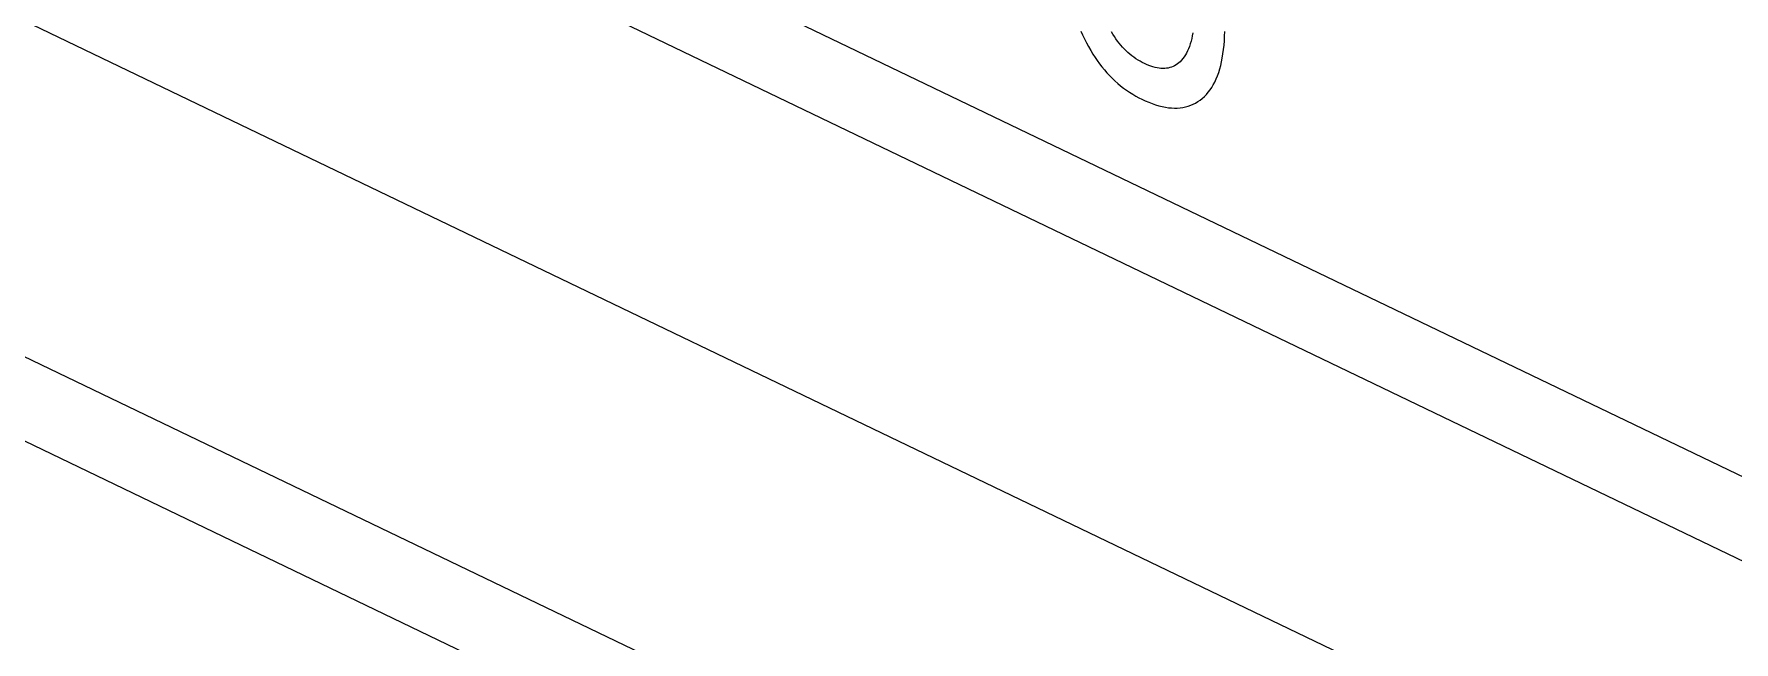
# Model space of a CAD drawing. Extents: x 0 to 420, y 0 to 297.
# Drawn here: x 197.14 to 204.38, y 116.53 to 119.11 of the extents above; entities that cross this region are included whole.
import ezdxf

# ---------------------------------------------------------------- set-up
doc = ezdxf.new("R2010")
doc.units = 0
doc.header["$LTSCALE"] = 23.1
doc.layers.add('40000_ISO', color=7, linetype='CONTINUOUS')

msp = doc.modelspace()

# ---------------------------------------------------------------- linework, layer by layer
at = {"layer": '40000_ISO', "color": 7, "linetype": 'CONTINUOUS'}
for p, q in [((151.239, 142.7894), (204.6505, 117.1157)), ((151.4456, 142.3318), (204.8571, 116.6581)), ((210.0891, 111.4974), (156.6777, 137.171)), ((156.8843, 136.7134), (210.2957, 111.0398)), ((191.5296, 121.8474), (207.6683, 114.0899)), ((201.5984, 119.1252), (201.6058, 119.1085)), ((201.6058, 119.1085), (201.6137, 119.0919)), ((201.6137, 119.0919), (201.6219, 119.0753)), ((201.6219, 119.0753), (201.6307, 119.059)), ((201.7342, 119.1117), (201.7281, 119.1218)), ((201.7406, 119.1017), (201.7342, 119.1117)), ((201.7473, 119.0918), (201.7406, 119.1017)), ((201.7544, 119.0822), (201.7473, 119.0918)), ((201.7612, 119.0735), (201.7544, 119.0822)), ((201.7682, 119.065), (201.7612, 119.0735)), ((201.7755, 119.0567), (201.7682, 119.065)), ((202.0603, 119.0598), (202.0562, 119.0494)), ((202.0639, 119.0706), (202.0603, 119.0598)), ((202.0671, 119.0817), (202.0639, 119.0706)), ((202.0698, 119.0931), (202.0671, 119.0817)), ((202.0722, 119.1048), (202.0698, 119.0931)), ((202.0743, 119.1168), (202.0722, 119.1048)), ((202.2053, 119.046), (202.2072, 119.0648)), ((202.2072, 119.0648), (202.2087, 119.0839)), ((202.2087, 119.0839), (202.2097, 119.1032)), ((202.2097, 119.1032), (202.2103, 119.1227)), ((201.6307, 119.059), (201.6399, 119.0428)), ((201.6399, 119.0428), (201.6497, 119.0267)), ((201.6497, 119.0267), (201.6586, 119.0129)), ((201.6586, 119.0129), (201.668, 118.9993)), ((201.668, 118.9993), (201.6777, 118.9859)), ((201.7831, 119.0488), (201.7755, 119.0567)), ((201.7908, 119.0412), (201.7831, 119.0488)), ((201.7986, 119.0339), (201.7908, 119.0412)), ((201.8067, 119.0269), (201.7986, 119.0339)), ((201.8152, 119.02), (201.8067, 119.0269)), ((201.8239, 119.0136), (201.8152, 119.02)), ((201.8327, 119.0075), (201.8239, 119.0136)), ((201.8416, 119.0018), (201.8327, 119.0075)), ((201.8505, 118.9966), (201.8416, 119.0018)), ((201.8595, 118.9917), (201.8505, 118.9966)), ((201.8685, 118.9871), (201.8595, 118.9917)), ((202.0148, 118.9899), (202.0091, 118.9853)), ((202.0202, 118.9947), (202.0148, 118.9899)), ((202.0261, 119.0009), (202.0202, 118.9947)), ((202.0321, 119.0079), (202.0261, 119.0009)), ((202.0378, 119.0154), (202.0321, 119.0079)), ((202.043, 119.0233), (202.0378, 119.0154)), ((202.0478, 119.0316), (202.043, 119.0233)), ((202.0522, 119.0403), (202.0478, 119.0316)), ((202.0562, 119.0494), (202.0522, 119.0403)), ((202.1932, 118.9785), (202.1967, 118.9938)), ((202.1967, 118.9938), (202.1998, 119.0094)), ((202.1998, 119.0094), (202.2028, 119.0276)), ((202.2028, 119.0276), (202.2053, 119.046)), ((201.6777, 118.9859), (201.6878, 118.9728)), ((201.6878, 118.9728), (201.6982, 118.96)), ((201.6982, 118.96), (201.7089, 118.9476)), ((201.7089, 118.9476), (201.7199, 118.9357)), ((201.7199, 118.9357), (201.7312, 118.9241)), ((201.7312, 118.9241), (201.7428, 118.9131)), ((201.8776, 118.9829), (201.8685, 118.9871)), ((201.8867, 118.9791), (201.8776, 118.9829)), ((201.8957, 118.9757), (201.8867, 118.9791)), ((201.9047, 118.9728), (201.8957, 118.9757)), ((201.9136, 118.9704), (201.9047, 118.9728)), ((201.9224, 118.9684), (201.9136, 118.9704)), ((201.9311, 118.967), (201.9224, 118.9684)), ((201.9391, 118.9662), (201.9311, 118.967)), ((201.947, 118.9659), (201.9391, 118.9662)), ((201.9548, 118.966), (201.947, 118.9659)), ((201.9623, 118.9667), (201.9548, 118.966)), ((201.9696, 118.9678), (201.9623, 118.9667)), ((201.9767, 118.9695), (201.9696, 118.9678)), ((201.9836, 118.9716), (201.9767, 118.9695)), ((201.9904, 118.9743), (201.9836, 118.9716)), ((201.9969, 118.9775), (201.9904, 118.9743)), ((202.0031, 118.9812), (201.9969, 118.9775)), ((202.0091, 118.9853), (202.0031, 118.9812)), ((202.1678, 118.9081), (202.174, 118.9212)), ((202.174, 118.9212), (202.1796, 118.9349)), ((202.1796, 118.9349), (202.1846, 118.949)), ((202.1846, 118.949), (202.1892, 118.9636)), ((202.1892, 118.9636), (202.1932, 118.9785)), ((201.7428, 118.9131), (201.755, 118.9023)), ((201.755, 118.9023), (201.7674, 118.892)), ((201.7674, 118.892), (201.78, 118.8823)), ((201.78, 118.8823), (201.7927, 118.8731)), ((201.7927, 118.8731), (201.8056, 118.8644)), ((201.8056, 118.8644), (201.8186, 118.8563)), ((201.8186, 118.8563), (201.8317, 118.8486)), ((201.8317, 118.8486), (201.8448, 118.8415)), ((202.1144, 118.8384), (202.1236, 118.8467)), ((202.1236, 118.8467), (202.1322, 118.8555)), ((202.1322, 118.8555), (202.1403, 118.865)), ((202.1403, 118.865), (202.1479, 118.875)), ((202.1479, 118.875), (202.155, 118.8855)), ((202.155, 118.8855), (202.1617, 118.8966)), ((202.1617, 118.8966), (202.1678, 118.9081)), ((201.8448, 118.8415), (201.858, 118.8348)), ((201.858, 118.8348), (201.8724, 118.828)), ((201.8724, 118.828), (201.8869, 118.8218)), ((201.8869, 118.8218), (201.9013, 118.8163)), ((201.9013, 118.8163), (201.9156, 118.8114)), ((201.9156, 118.8114), (201.9298, 118.8072)), ((201.9298, 118.8072), (201.9438, 118.8037)), ((201.9438, 118.8037), (201.9578, 118.8009)), ((201.9578, 118.8009), (201.9707, 118.799)), ((201.9707, 118.799), (201.9834, 118.7978)), ((201.9834, 118.7978), (201.9959, 118.7973)), ((201.9959, 118.7973), (202.0082, 118.7974)), ((202.0082, 118.7974), (202.0202, 118.7983)), ((202.0202, 118.7983), (202.0319, 118.7999)), ((202.0319, 118.7999), (202.0433, 118.8021)), ((202.0433, 118.8021), (202.0546, 118.8052)), ((202.0546, 118.8052), (202.0656, 118.8091)), ((202.0656, 118.8091), (202.0762, 118.8137)), ((202.0762, 118.8137), (202.0864, 118.8189)), ((202.0864, 118.8189), (202.0962, 118.8248)), ((202.0962, 118.8248), (202.1055, 118.8313)), ((202.1055, 118.8313), (202.1144, 118.8384))]:
    msp.add_line(p, q, dxfattribs=at)

doc.saveas('drawing.dxf')
